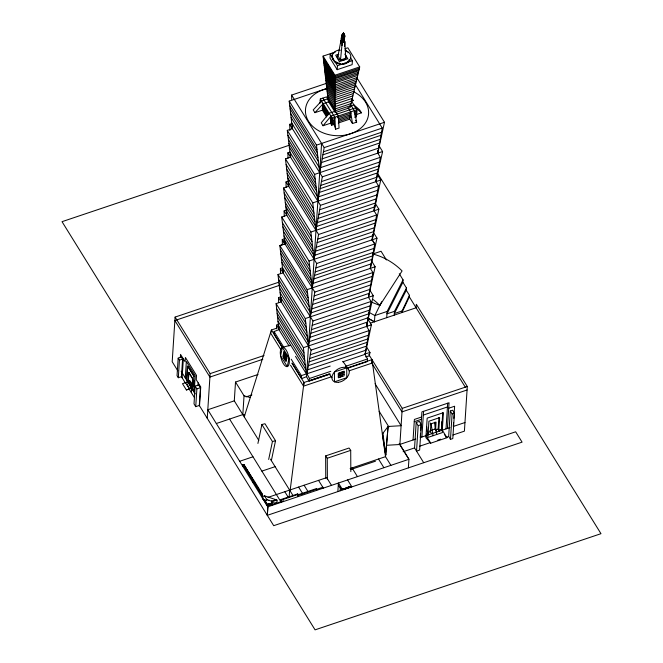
<?xml version="1.0" encoding="UTF-8"?>
<svg xmlns="http://www.w3.org/2000/svg" width="663" height="663" viewBox="0 0 663 663"><rect width="100%" height="100%" fill="white"/><g stroke="black" fill="none" stroke-linecap="round" stroke-linejoin="round"><path stroke-width="0.99" d="M271.946 501.99L272.137 505.289M278.966 282.148L175.09 317.088L172.198 361.749L177.792 370.758M178.173 358.144L177.046 375.689L178.306 377.719L181.447 376.667L182.582 359.122L181.322 357.084L178.173 358.144L179.441 360.175L178.306 377.719M180.328 357.456L180.527 354.382L185.118 361.791L185.4 357.481L196.53 375.44L196.256 379.75L200.74 386.985L199.522 405.814M182.126 377.753L183.344 358.923M185.284 377.885L186.353 361.451L195.212 375.739L194.143 392.181M188.914 372.299L188.085 381.813L186.751 379.675L187.588 366.755M188.3 381.739L182.491 383.695L186.378 389.96L192.171 387.979L191.292 386.562L191.458 383.935L189.411 380.628L189.237 383.247L188.3 381.739L188.847 373.244M190.77 386.736L191.574 386.471L189.519 383.156L189.693 380.529L191.234 383.015M191.574 386.471L191.458 383.935M191.375 392.678L191.665 388.178L186.378 389.96M188.69 372.374L192.56 378.614L191.947 388.054L193.256 390.167M192.171 387.979L192.602 381.374M192.966 390.267L193.861 376.36L187.356 365.86L186.751 379.675M193.513 386.197L193.903 380.231M195.171 386.123L194.019 403.9L195.734 406.659L199.298 405.458L200.45 387.681L198.743 384.921L195.171 386.123L196.878 388.883L195.734 406.659M197.972 385.8L198.162 382.824M207.254 418.287L210.138 373.625L175.09 317.088M258.819 440.398L234.296 400.85L235.514 382.045L258.048 374.471M216.329 423.516L242.824 414.599L244.042 395.803L235.514 382.045M243.072 464.804L252.744 480.377L253.448 480.136L243.802 464.564L243.089 464.804L242.981 466.503L243.686 466.263M252.62 482.076L252.777 479.879L253.448 479.656L262.449 494.175L262.299 496.363L261.578 496.496L261.719 494.308L252.777 479.879L253.415 480.153L253.448 479.656M271.3 332.03L271.432 329.975L277.192 328.036M266.045 503.706L266.103 502.861M267.355 515.234L267.96 505.861L264.114 499.653M281.468 297.894L281.203 301.914L276.098 303.629L278.891 329.552L289.068 345.953M283.292 269.708L283.093 272.808L277.979 274.523L281.203 301.914L281.112 298.118M285.09 241.821L284.957 243.868L279.852 245.6L283.093 272.808L283.01 269.733M290.701 155.109L290.568 157.139L285.463 158.863L288.687 186.286L283.573 188.01L286.806 215.293L281.7 217.008L284.957 243.868L279.852 245.6L307.151 289.632L310.383 316.839L314.842 292.076L282.272 239.534L285.181 238.556M292.673 124.611L292.408 128.647L287.303 130.362L290.568 157.139L290.469 153.203M275.974 499.728L271.639 501.187L271.722 505.43L271.639 501.187L266.957 499.761A2.892 2.196 3.7 0 1 262.664 498.808A2.892 2.196 3.7 0 1 264.496 495.8L276.902 500.051A2.743 2.08 3.7 0 1 275.617 502.786A2.743 2.08 3.7 0 1 271.963 501.709L276.902 500.051M280.855 501.725L280.996 499.512L297.737 493.885L297.911 496.62M281.178 502.247L280.996 499.512M289.201 496.72L289.623 490.09M320.03 103.229L320.304 98.978L326.478 96.906L328.608 100.337M303.861 384.557L303.994 382.501L292.051 363.241M297.67 494.905L316.408 488.598L316.732 489.12L297.994 495.427L297.737 493.885M308.61 380.446L306.521 376.625L321.596 143.432M334.003 52.866L330.265 54.126L330.008 58.112L337.177 69.681L352.144 64.642L352.401 60.656L350.354 57.349M322.856 98.124L334.716 117.252L334.019 124.429L331.707 125.208L330.489 123.243L330.945 116.141L355.708 107.812L361.459 112.826L356.139 114.608M331.707 125.208L332.171 118.113L320.304 98.978M337.177 69.681L337.434 65.695L334.873 61.56M339.58 62.049L335.677 55.178L338.147 54.349M340.774 43.518L340.964 40.518L342.216 42.54L342.025 45.548M343.699 40.153A1.459 1.102 3.7 0 1 343.5 42.059C339.083 42.722 341.569 34.973 343.417 33.15C348.589 38.81 337.392 38.048 343.417 33.15L344.669 35.993M341.776 37.435A1.459 1.069 0.4 0 0 341.76 38.388L341.561 41.487L341.893 36.606L343.417 33.15L344.694 36.283M344.545 36.283A1.475 1.119 3.7 0 1 343.84 37.758A1.475 1.119 3.7 0 1 341.876 37.169L341.735 36.026L343.417 33.15L344.553 35.711L344.428 37.667M341.801 38.429L341.669 40.385A1.459 1.102 3.7 0 0 341.503 40.642L341.445 40.775M341.768 41.736L342.083 36.838L343.417 33.15L344.611 36.564M342.05 41.935L342.365 37.037L343.417 33.15L344.346 35.454A1.459 1.102 3.7 0 0 343.674 35.114M342.39 42.076L343.417 33.15L344.437 36.821M342.763 42.142L343.417 33.15L342.647 34.567M343.144 42.142L343.824 37.161A1.459 1.102 3.7 0 0 344.503 35.711L344.437 35.578A1.475 1.119 3.7 0 1 343.824 37.161L343.5 42.059A1.459 1.102 3.7 0 1 341.42 40.924L341.445 41.205M344.188 40.6L344.246 39.73A1.459 1.16 4.2 0 0 344.039 39.473M344.52 46.667L344.843 41.661L343.583 39.631M316.657 490.313L316.732 489.12M351.208 100.544L356.934 109.785L356.47 116.879L354.771 117.45M337.865 491.523L338.42 482.995L342.514 489.601L351.672 486.518L347.578 479.913M340.152 490.753L340.392 486.974M366.772 323.395L366.581 326.411L369.158 330.572L365.064 354.349L367.575 358.94L367.103 361.675L347.744 368.189M368.661 294.206L368.462 297.306L371.04 301.466L366.581 326.411L373.269 295.69L369.523 289.64M370.526 265.299L370.327 268.366L372.913 272.526L368.462 297.306L375.142 266.75L371.396 260.708M372.142 240.304L372.498 234.793M374.38 205.762L374.056 210.793L376.634 214.953L372.175 239.791L374.761 243.951L370.327 268.366L376.99 238.174L373.775 232.995M376.07 179.607L375.938 181.645L378.523 185.806L374.056 210.793L380.744 180.021L376.998 173.979M377.976 150.12L377.786 153.145L380.363 157.313L375.938 181.645L382.592 151.529L378.846 145.487M371.786 362.711L371.984 359.636L346.683 368.147M374.454 321.795L367.319 317.884L374.454 321.795L374.86 315.555L381.648 301.74M386.711 317.668L387.117 311.436L403.046 279.836L399.267 273.744M394.228 315.14L394.477 311.337L406.452 288.015L402.889 282.264L403.046 279.836M390.897 465.343L385.518 456.658L388.095 426.466L401.098 425.712L375.076 383.728M409.444 295.3L402.085 310.964L401.977 312.53L409.336 296.875L409.444 295.3L406.311 290.253L406.452 288.015M408.375 467.805L408.93 459.277L399.888 444.508L402.226 408.375L368.777 354.465M413.057 439.983L414.392 419.43L421.569 417.019M423.682 462.658L414.549 447.915L416.19 422.455L419.306 421.411L421.287 424.602L419.646 450.061L416.53 451.113L418.179 425.654L416.19 422.455M420.499 433.503L420.243 437.563L449.937 427.577M420.698 430.453L421.9 411.889L449.058 402.756L447.392 428.431M421.9 437.008L423.558 411.325M428.721 434.713L428.116 433.735L428.92 421.22L439.635 417.615L438.823 430.13L441.674 429.168L442.743 412.717M430.362 423.011L430.892 423.872L430.386 431.696L428.439 432.351M436.809 431.994L435.019 429.102L435.458 422.248M439.428 431.116L438.168 429.077L438.914 417.533M442.287 430.154L443.414 412.668L427.163 418.138L425.895 437.671L430.718 443.182L446.97 437.713L441.674 429.168M446.025 428.895L447.682 403.212M448.669 436.445L450.31 411.01L452.647 410.223L454.453 413.14L452.812 438.575L450.475 439.362L448.669 436.445L445.942 437.356M450.475 439.362L452.116 413.927L450.31 411.01M453.575 422.406L453.318 426.442L464.962 422.522M453.84 418.361L454.619 406.237L448.702 408.234M370.551 323.105L416.107 307.781L416.331 304.276L467.299 386.488L464.407 431.149L452.912 435.011M336.854 62.546L336.903 63.018L337.964 63.01L334.84 61.758C334.724 61.41 330.307 57.184 332.66 54.366A9.431 7.144 3.7 0 1 337.475 50.421L339.812 49.907M385.709 455.058L388.095 426.466L382.36 434.016L385.709 455.058L382.941 433.246M242.923 466.52L243.089 464.804L243.802 464.564L253.415 480.153L243.802 464.564M261.479 496.512L261.645 494.797L252.744 480.377M340.5 60.002L342.216 42.54L344.843 41.653L345.746 58.245L340.5 60.002L337.989 55.957L340.964 40.518M350.288 104.033L354.382 110.638L356.653 122.133L352.484 123.542L349.749 119.141L350.652 111.898L347.992 107.605M290.129 490.438L303.994 382.501L329.296 373.99L331.923 377.761M326.586 116.945L322.384 110.166L323.229 103.693L329.022 101.746M280.457 296.925L278.518 297.579L311.088 350.105L306.994 373.882L309.497 378.474L309.033 381.208L330.323 374.048M326.461 83.347L291.621 95.066L324.182 147.6L319.707 172.678L316.491 145.147L289.192 101.116L327.207 88.328M289.822 152.159L287.883 152.813L320.444 205.339L315.978 230.326L312.762 202.895L285.463 158.863M288.902 180.982L286.002 181.96L318.563 234.487L314.105 259.324L310.872 232.042L283.573 188.01M282.339 267.819L280.399 268.474L312.969 321L308.502 345.945L305.278 318.555L277.979 274.523M355.053 84.184L382.253 128.067L377.786 153.145L384.482 122.282L357.183 78.251M287.029 209.98L284.12 210.958L316.69 263.484L312.256 287.899L308.999 261.04L281.7 217.008M291.662 123.666L289.723 124.312L322.293 176.847L317.867 201.171L314.602 174.394L287.303 130.362M257.915 443.456L261.893 424.527L264.976 423.732L275.526 440.746L271.341 460.669M284.037 358.492L285.082 353.536M285.049 360.117L286.084 355.153M268.672 459.467L272.435 441.533L261.893 424.527M364.799 353.926L365.288 353.769L371.388 324.795L367.642 318.746M366.249 346.517L369.995 352.567L369.299 355.89L365.537 356.851M372.175 239.791L378.863 209.177L375.117 203.127M344.984 48.747L347.843 47.786L359.702 66.913L350.105 107.613L335.321 112.586L328.243 101.166L323.08 56.115L335.461 51.946M338.627 63.681L340.699 63.656L337.658 63.333M342.953 35.048L343.417 33.15L344.18 37.029M337.84 117.939L338.337 116.033L335.519 111.492M339.92 50.222L339.406 50.62L339.207 50.04M244.216 416.919L271.432 329.975L282.289 347.487M334.392 61.444L336.224 62.736L338.511 63.317A8.304 6.298 3.7 0 0 340.691 63.706M402.889 282.264L386.96 313.864L394.477 311.337M406.311 290.253L394.328 313.574L402.085 310.964M336.224 62.736L335.03 61.319A8.304 6.298 3.7 0 0 336.638 62.513M371.222 302.055L379.833 305.436L402.076 270.935A39.531 23.752 32.8 0 0 372.681 254.012M341.818 35.744L342.398 35.197M334.948 111.293L329.146 113.24L321.232 122.846L323.03 125.746L330.945 116.141M328.757 98.514L321.522 100.95L313.218 109.925L314.925 112.677L323.229 103.693M347.884 52.8L348.365 52.286M188.798 380.098L185.789 383.04L189.146 388.443L192.146 385.501M186.867 384.78L190.066 381.871M341.992 35.487L343.417 33.15L343.857 37.186M188.002 386.612L191.35 383.952M333.87 60.814L332.735 59.106L333.348 58.734L332.246 57.499M335.876 62.496L336.365 62.264M338.412 63.648C347.884 67.692 357.059 54.333 345.133 50.512M290.087 345.365L282.38 347.337L280.59 355.865L287.261 366.622L289.051 358.103L274.407 334.616L274.076 331.575L279.43 329.436L279.148 328.84M292.068 363.109L301.706 378.648L301.375 375.606L330.224 366.075M302.51 378.308L306.521 376.625M338.296 484.902L340.152 487.968L342.224 489.592L351.506 486.518L342.398 489.601M342.514 489.601L351.307 486.485M342.315 489.592L351.672 486.518M342.075 489.543L351.208 486.46M339.613 61.526L347.835 58.767L344.884 54.001M337.434 65.695L344.917 63.176M345.854 62.861L352.401 60.656M335.321 112.586L334.939 75.242L359.702 66.913M359.396 68.231L334.948 76.452L323.246 57.565M359.23 69.491L334.964 77.654L323.411 59.024M358.799 70.742L334.972 78.756L323.561 60.35M358.434 72.317L334.989 80.198L323.759 62.09M358.07 73.858L335.006 81.615L323.958 63.789M357.705 75.391L335.022 83.024L324.149 65.496M357.208 77.488L335.039 84.947L324.414 67.808M356.777 79.311L335.055 86.621L324.646 69.83M356.338 81.176L335.072 88.328L324.887 71.894M355.923 82.95L335.088 89.953L325.11 73.858M355.501 84.731L335.105 91.585L325.334 75.831M355.02 86.77L335.122 93.458L325.599 78.093M354.506 88.958L335.147 95.472L325.873 80.513M353.967 91.245L335.163 97.56L326.163 83.041M353.429 93.508L335.188 99.641L326.453 85.544M352.873 95.87L335.213 101.812L326.751 88.162M352.285 98.356L335.229 104.091L327.066 90.922M314.925 112.677L322.384 110.166M351.929 98.497L353.205 100.552L335.254 106.536L327.406 93.864M351.059 103.569L335.279 108.873L327.729 96.682M350.57 105.632L335.304 110.771L327.986 98.969M349.434 106.42L353.885 104.862L359.628 109.867L361.459 112.826M332.171 118.113L356.934 109.785M334.939 118.528L332.08 119.481L330.464 116.879M337.79 117.566L351.125 113.075M353.984 112.113L356.843 111.152M334.84 120.003L331.981 120.964L330.365 118.354M338.652 118.718L350.081 114.881M354.846 113.274L356.744 112.635M334.749 121.404L331.89 122.365L330.273 119.754M338.561 120.127L349.989 116.282M354.755 114.674L356.661 114.036M323.03 125.746L330.489 123.243M334.658 122.829L331.798 123.79L330.721 122.05M338.47 121.544L350.851 117.376M354.664 116.1L356.561 115.461M338.246 123.011L349.749 119.141M334.019 124.429L335.627 129.21L339.058 128.058L338.337 116.033M289.184 145.272L62.024 221.674L315.074 629.85L600.976 533.69L377.38 173.018M316.491 145.147L384.482 122.282M324.182 147.6L382.253 128.067M323.428 151.819L381.498 132.285M322.889 154.827L380.968 135.293M322.177 158.838L380.247 139.305M321.514 162.551L379.592 143.017M320.61 167.615L378.689 148.081M314.602 174.394L382.592 151.529M322.293 176.847L380.363 157.313M321.422 181.596L379.501 162.062M320.726 185.425L378.805 165.891M320.146 188.64L378.217 169.106M319.458 192.411L377.529 172.886M318.663 196.795L376.733 177.261M312.762 202.895L380.744 180.021M320.444 205.339L378.523 185.806M319.657 209.773L377.728 190.24M318.82 214.447L376.891 194.914M318.107 218.442L376.178 198.908M317.37 222.553L375.44 203.019M316.674 226.439L374.752 206.906M310.872 232.042L378.863 209.177M318.563 234.487L376.634 214.953M317.726 239.152L375.797 219.619M317.096 242.65L375.175 223.116M316.268 247.266L374.346 227.732M315.571 251.153L373.642 231.619M314.842 255.238L372.913 235.705M308.999 261.04L376.99 238.174M316.69 263.484L374.761 243.951L372.175 239.89M315.878 267.927L373.957 248.393M315.149 271.954L373.228 252.429M279.728 285.264L174.866 320.536L209.914 377.073L262.813 359.28M373.277 253.863L381.051 251.244L386.454 259.954M314.519 275.443L372.589 255.918M313.881 278.932L371.96 259.399M313.069 283.416L371.147 263.882M307.151 289.632L375.142 266.75M314.842 292.06L372.913 272.526M314.146 295.93L372.216 276.396M313.375 300.198L371.454 280.664M312.613 304.458L370.683 284.924M311.809 308.925L369.879 289.391M311.096 312.878L369.167 293.353M276.562 328.881L276.488 325.127L278.427 324.48M179.441 360.175L182.582 359.122M305.278 318.555L373.269 295.69M312.969 321L371.04 301.466M312.19 325.342L370.261 305.809M311.419 329.668L369.49 310.135M310.756 333.34L368.835 313.806M310.052 337.301L368.122 317.768M387.117 311.436L374.86 315.555L368.611 312.14M192.56 378.614L189.394 373.087M210.138 373.625L264.015 355.501M309.273 341.619L367.352 322.085M188.723 383.429L189.519 383.156M276.098 303.629L303.397 347.661L371.388 324.795M311.088 350.105L369.158 330.572M196.878 388.883L200.45 387.681M310.292 354.73L368.363 335.205M309.638 358.509L367.708 338.975M309.066 361.849L367.136 342.315M308.411 365.661L366.482 346.127M307.698 369.772L365.777 350.238M342.804 361.841L365.064 354.349M234.296 400.85L207.801 409.759L267.844 506.805L267.297 515.333L515.665 431.795L522.079 442.146L273.711 525.684L199.298 405.458M246.048 396.897L251.915 394.924M309.497 378.474L330.796 371.305M345.315 366.424L367.575 358.94M330.704 377.015L303.53 386.156L290.535 365.205M338.312 374.537L344.072 372.598M349.152 370.808L372.449 362.976M338.321 376.161L344.08 374.23M239.716 461.266L252.976 456.799M402.226 408.375L467.299 386.488M467.067 389.993L401.993 411.88L372.175 363.738M423.317 415.071L447.442 406.958M261.852 471.12L275.104 466.669M414.242 421.701L421.419 419.281M325.757 478.172L325.632 455.904L349.078 448.014L350.71 450.368L350.835 471.617M452.116 413.927L454.453 413.14M418.179 425.654L421.287 424.602M327.389 479.506L327.265 458.257L350.71 450.368M430.892 423.872L436.055 422.132L435.55 429.964L438.168 429.077M435.019 429.102L429.856 430.834L431.646 433.726M426.317 434.34L428.116 433.735M399.897 444.409L415.751 439.072M350.13 468.567L385.518 456.658L371.984 359.636M403.137 451.752L414.549 447.915M419.604 446.216L430.254 442.635M437.779 440.099L440.497 439.188M263.112 499.007L267.844 506.805L408.93 459.277L399.184 443.555M267.968 497.374L326.353 477.741M350.752 469.528L375.457 461.224M266.286 499.993L266.957 499.761L264.496 495.8M281.319 500.035L298.06 494.407M316.135 489.518L322.906 487.239M267.96 505.861L271.772 504.576M283.648 500.789L270.554 505.189L269.568 503.59M341.594 489.335L344.337 488.416M346.169 487.794L350.752 486.261M341.768 489.427L351.39 486.509M309.099 380.786L329.304 374.031M334.84 61.758L335.403 61.584L334.293 61.319M365.288 353.769L369.995 352.567M272.435 441.533L275.526 440.746M343.21 64.062L343.177 63.557L346.086 63.325L346.136 62.604L346.724 63.026L346.732 62.322L347.677 62.587L347.081 62.04L348.108 62.231L347.744 61.502L348.639 61.792L348.183 61.137M262.449 494.175L261.719 494.308L252.777 479.879M386.885 445.263L399.888 444.508M333.249 58.493L332.403 58.319L333.348 58.734M332.171 56.479L332.669 56.496L332.238 55.866M345.796 63.466L344.072 63.358L343.749 63.963L343.177 63.557L343.277 64.062M244.042 395.803L250.282 397.543M242.824 414.599L244.771 415.146M332.287 58.046L332.967 58.303M332.287 56.33L332.42 56.488M349.111 59.778L349.989 60.25L348.862 60.142L349.6 60.822M332.735 59.106L333.845 59.91L330.265 54.126M340.525 488.416L341.105 488.979M351.904 99.259L353.205 100.552M344.238 40.6L344.122 40.468A1.442 1.094 3.7 0 0 343.724 40.145M341.876 36.589L343.492 37.261L343.417 33.15L341.776 36.324A1.459 1.102 5.7 0 0 341.843 37.178M444.359 434.522L446.97 437.713M271.987 501.071L272.377 501.568M276.488 325.127L278.617 328.094M342.904 361.343L348.116 368.827M325.632 455.904L327.265 458.257M343.177 63.557L343.475 64.021M345.232 49.095L346.865 51.731M323.08 56.115L334.939 75.242M355.559 120.376L356.653 122.133M320.221 100.353L321.298 102.094M322.375 103.834L328.84 114.268M322.815 106.179L328.21 114.873M322.724 107.58L327.58 115.412M322.094 108.135L326.95 115.959M409.336 296.875L465.443 387.374M289.698 105.434L316.997 149.465M290.104 108.881L317.403 152.913M290.626 113.332L317.917 157.363M291.115 117.517L318.406 161.548M291.761 123.086L319.06 167.117M287.899 135.252L315.198 179.283M288.43 139.578L315.721 183.61M288.911 143.564L316.21 187.596M289.358 147.236L316.657 191.267M289.963 152.192L317.262 196.223M286.118 164.424L313.408 208.455M286.665 169.098L313.964 213.138M287.187 173.532L314.486 217.563M287.684 177.8L314.983 221.832M288.181 182.043L315.48 226.075M284.162 192.925L311.461 236.964M284.709 197.582L312.008 241.614M285.297 202.563L312.596 246.595M285.761 206.475L313.06 250.506M426.027 435.616L430.718 443.182M286.283 210.884L313.582 254.915M282.388 222.644L309.679 266.675M282.902 226.895L310.201 270.927M283.433 231.271L310.732 275.311M283.996 235.92L311.295 279.952M284.477 239.89L311.776 283.93M280.333 249.636L307.632 293.668M379.145 411.242L388.891 426.964M280.822 253.73L308.121 297.762M281.352 258.205L308.651 302.237M281.85 262.415L309.149 306.447M282.471 267.612L309.77 311.643M278.526 279.14L305.825 323.171M279.065 283.739L306.364 327.771M279.571 288.015L306.87 332.055M280.118 292.656L307.417 336.688M280.664 297.281L307.955 341.312M378.523 459.011L383.902 467.697M276.67 308.908L303.969 352.94M277.126 313.176L304.425 357.208M277.515 316.781L304.814 360.813M277.996 321.215L305.295 365.247M278.443 325.384L305.742 369.415M295.491 356.313L306.19 373.584L303.397 347.661M274.076 331.575L283.714 347.122M291.206 359.205L301.375 375.606M283.598 353.371L286.748 358.443M270.512 332.901L280.797 349.492M283.258 355.02L286.399 360.092M352.053 467.912L357.432 476.598M326.685 477.625L331.467 485.333M318.538 480.368L323.353 488.134M304.085 485.233L307.798 491.225M298.607 487.073L302.858 493.918M270.429 459.119L292.839 495.269M284.775 491.673L288.538 497.747M229.58 419.057L281.22 502.305M188.193 366.639L194.16 376.252M243.089 464.804L261.645 494.797M264.264 499.529L266.228 502.695M261.628 495.651L263.12 498.054M181.156 371.222L195.179 393.839M181.447 376.667L185.35 382.949M188.947 388.758L194.416 397.576M339.605 49.949L339.812 50.554M434.605 422.24L436.685 434.497M430.991 423.458L433.08 435.715M350.652 111.898L352.484 123.542M426.79 426.823L428.074 437.398L442.42 432.574L441.624 421.817M289.192 101.116L292.408 128.647L292.317 124.743M334.716 117.252L335.627 129.21M289.723 124.312L289.888 130.619M284.12 210.958L284.27 216.577M284.891 241.274L284.957 243.868L282.272 239.534L282.388 244.332M291.621 95.066L291.72 99.433M287.883 152.813L288.015 158.242M288.546 180.427L288.687 186.286M286.002 181.96L286.134 187.513M286.689 210.411L286.739 212.367M280.399 268.474L280.524 273.371M278.518 297.579L278.617 302.361M342.075 371.918L342.1 376.526M340.086 372.589L340.111 377.197M373.219 299.601A39.531 23.752 32.8 0 1 379.833 305.436M353.404 91.643A31.625 23.976 3.7 0 1 359.387 129.285A31.625 23.976 3.7 0 1 310.035 123.442A31.625 23.976 3.7 0 1 327.505 88.577M345.174 54.805A4.517 3.423 3.7 0 1 344.685 59.62A4.517 3.423 3.7 0 1 338.321 59.073A4.517 3.423 3.7 0 1 338.81 54.258M344.254 63.416A8.304 6.298 3.7 0 1 342.854 63.673M344.246 39.73A1.467 1.119 1.6 0 1 343.567 41.205A1.376 1.135 4.7 0 1 341.627 40.584A1.45 1.111 9.3 0 1 341.735 39.465M344.428 37.484A1.459 1.111 3.7 0 1 343.749 38.96A1.459 1.111 3.7 0 1 341.793 38.371M341.801 37.766A1.45 1.036 -6.9 0 1 341.81 36.838M344.495 36.871A1.475 1.119 3.7 0 1 343.79 38.346A1.475 1.119 3.7 0 1 341.826 37.758M341.951 36.084A1.459 1.102 5.7 0 1 342.357 35.794M341.785 38.628A1.45 1.127 11.2 0 0 341.677 39.772A1.384 1.177 -0.9 0 0 343.625 40.352M271.639 501.187A3.091 2.345 3.7 0 1 269.833 503.963A3.091 2.345 3.7 0 1 265.946 502.786A3.091 2.345 3.7 0 1 266.957 499.761M283.946 351.713L282.91 356.669L286.051 361.733L287.096 356.777L283.946 351.713M268.863 500.308L269.526 500.432L268.863 500.308M268.623 504.029L269.269 504.22L268.664 503.971M346.724 367.849L334.434 371.984L334.492 381.822L346.782 377.686L346.724 367.849M344.064 371.247L338.304 373.186L338.329 377.794L344.089 375.855L344.064 371.247M338.395 382.311A9.647 6.282 -34.8 0 0 348.995 370.211A9.647 6.282 -34.8 0 0 334.434 371.984A9.647 6.282 -34.8 0 0 338.395 382.311M280.3 352.94A9.945 3.912 75.6 0 0 287.261 366.622A9.945 3.912 75.6 0 0 286.897 351.382A9.945 3.912 75.6 0 0 280.3 352.94"/></g></svg>
